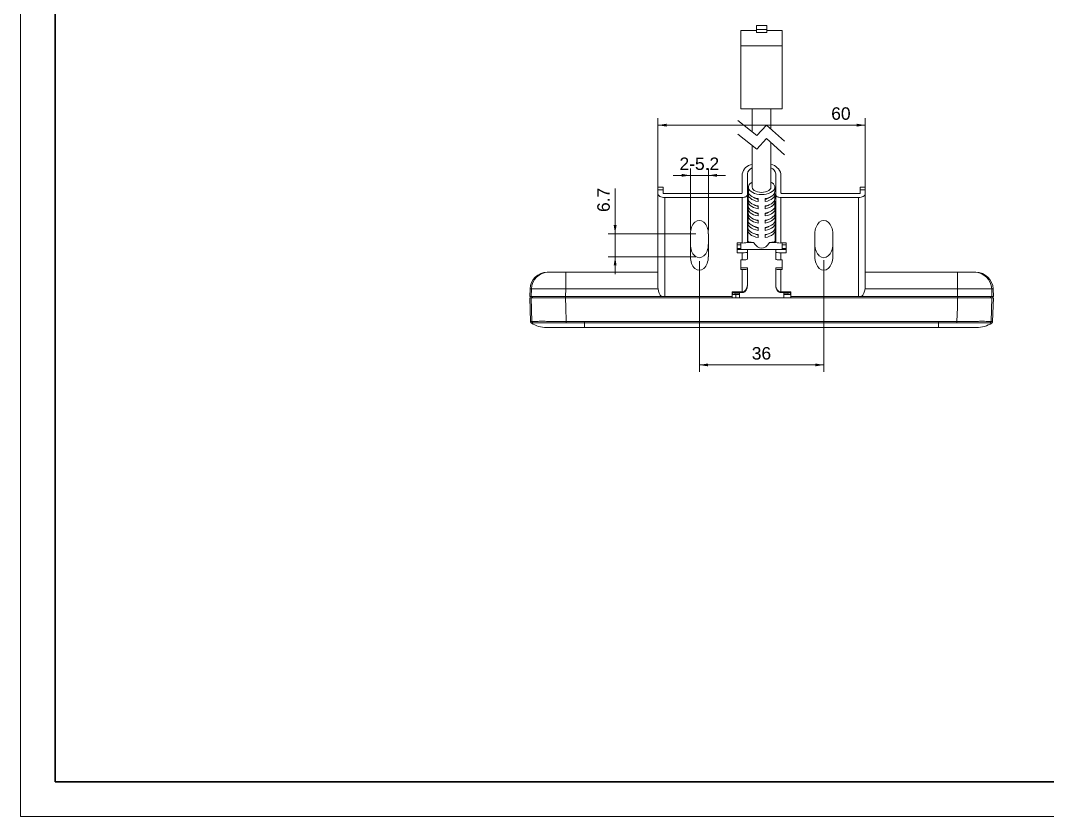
# Model space of a CAD drawing. Header units: millimetres. Extents: x -297 to 297, y -210 to 210.
# Drawn here: x -297 to 0, y -210 to 20.2 of the extents above; entities that cross this region are included whole.
import ezdxf

# ---------------------------------------------------------------- set-up
doc = ezdxf.new("R2010")
doc.units = ezdxf.units.MM
doc.layers.get('0').update_dxf_attribs({"lineweight": 20})
doc.layers.add('粗实线层', color=7, linetype='Continuous', lineweight=35)
doc.layers.add('细实线层', color=7, linetype='Continuous', lineweight=18)
doc.styles.add('标准', font='')
doc.styles.get('标准').set_extended_font_data('arial')
doc.dimstyles.new('标准$0', dxfattribs={"dimscale": 1.5, "dimtxt": 2.4, "dimasz": 2.5, "dimexe": 2, "dimexo": 1, "dimgap": 1.5, "dimtad": 1, "dimdec": 1, "dimdsep": 46, "dimtxsty": '标准', "dimcen": 2.5, "dimdle": 5, "dimclre": 256, "dimclrt": 7, "dimadec": 0, "dimazin": 0, "dimtfac": 0.714286, "dimtdec": 1, "dimtmove": 0, "dimatfit": 3, "dimfxl": 0, "dimtolj": 1, "dimarcsym": 0})

# ---------------------------------------------------------------- blocks, each defined once
blk = doc.blocks.new('*X6')
at = {"linetype": 'Continuous', "lineweight": 20}
for points in [[(-100.68, -79.4), (-98.18, -78.98), (-98.18, -79.81)], [(-64.68, -79.4), (-67.18, -78.98), (-67.18, -79.81)]]:
    blk.add_hatch(color=0, dxfattribs=at).paths.add_polyline_path(points, flags=0)
for p, q in [((-100.68, -49.41), (-100.68, -81.4)), ((-64.68, -49.13), (-64.68, -81.4))]:
    blk.add_line(p, q, dxfattribs=at)
at = {"color": 0, "linetype": 'Continuous', "lineweight": 20}
blk.add_line((-100.68, -79.4), (-64.68, -79.4), dxfattribs=at)
at = {"color": 7, "linetype": 'Continuous', "lineweight": 20, "insert": (-82.72, -76.06), "char_height": 3.6, "width": 10.3061, "attachment_point": 5, "style": '标准'}
blk.add_mtext('36', dxfattribs=at)
blk = doc.blocks.new('*X7')
at = {"linetype": 'Continuous', "lineweight": 20}
for points in [[(-112.64, -10.05), (-110.14, -9.63), (-110.14, -10.47)], [(-52.68, -10.05), (-55.18, -9.63), (-55.18, -10.47)]]:
    blk.add_hatch(color=0, dxfattribs=at).paths.add_polyline_path(points, flags=0)
for p, q in [((-112.64, -29.07), (-112.64, -8.05)), ((-52.68, -28.85), (-52.68, -8.05))]:
    blk.add_line(p, q, dxfattribs=at)
at = {"color": 0, "linetype": 'Continuous', "lineweight": 20}
blk.add_line((-112.64, -10.05), (-52.68, -10.05), dxfattribs=at)
at = {"color": 7, "linetype": 'Continuous', "lineweight": 20, "insert": (-59.74, -6.71), "char_height": 3.6, "width": 10.3226, "attachment_point": 5, "style": '标准'}
blk.add_mtext('60', dxfattribs=at)
blk = doc.blocks.new('*X8')
at = {"linetype": 'Continuous', "lineweight": 20}
for points in [[(-103.28, -24.57), (-105.78, -24.15), (-105.78, -24.98)], [(-98.08, -24.57), (-95.58, -24.15), (-95.58, -24.98)]]:
    blk.add_hatch(color=0, dxfattribs=at).paths.add_polyline_path(points, flags=0)
for p, q in [((-103.28, -40.46), (-103.28, -22.57)), ((-98.08, -40.46), (-98.08, -22.57))]:
    blk.add_line(p, q, dxfattribs=at)
at = {"color": 0, "linetype": 'Continuous', "lineweight": 20}
blk.add_line((-108.28, -24.57), (-93.08, -24.57), dxfattribs=at)
at = {"color": 7, "linetype": 'Continuous', "lineweight": 20, "insert": (-100.68, -21.23), "char_height": 3.6, "width": 22.0939, "attachment_point": 5, "style": '标准'}
blk.add_mtext('2-5.2', dxfattribs=at)
blk = doc.blocks.new('*X9')
at = {"linetype": 'Continuous', "lineweight": 20}
for points in [[(-125.04, -41.46), (-124.62, -38.96), (-125.45, -38.96)], [(-125.04, -48.13), (-124.62, -50.63), (-125.45, -50.63)]]:
    blk.add_hatch(color=0, dxfattribs=at).paths.add_polyline_path(points, flags=0)
at = {"color": 0, "linetype": 'Continuous', "lineweight": 20}
blk.add_line((-125.04, -28.38), (-125.04, -53.13), dxfattribs=at)
at = {"linetype": 'Continuous', "lineweight": 20}
for p, q in [((-101.68, -41.46), (-127.04, -41.46)), ((-101.68, -48.13), (-127.04, -48.13))]:
    blk.add_line(p, q, dxfattribs=at)
at = {"color": 7, "linetype": 'Continuous', "lineweight": 20, "insert": (-128.37, -31.67), "char_height": 3.6, "width": 13.1433, "attachment_point": 5, "rotation": 90, "style": '标准'}
blk.add_mtext('6.7', dxfattribs=at)
blk = doc.blocks.new('$CAXA_FRAME_13B17AC1$')
at = {"layer": '粗实线层'}
for p, q in [((-287, 200), (-287, -200)), ((-287, -200), (287, -200))]:
    blk.add_line(p, q, dxfattribs=at)
at = {"layer": '细实线层'}
for p, q in [((-297, 210), (-297, -210)), ((-297, -210), (297, -210))]:
    blk.add_line(p, q, dxfattribs=at)

msp = doc.modelspace()

# ---------------------------------------------------------------- linework, layer by layer
at = {"color": 7, "linetype": 'Continuous', "lineweight": 20}
for p, q in [((-84.18, 17.63), (-84.18, 18.75)), ((-81.18, 18.75), (-84.18, 18.75)), ((-81.18, 17.63), (-81.18, 18.75)), ((-88.68, 17.36), (-88.68, 12.88)), ((-84.18, 17.36), (-88.68, 17.36)), ((-81.18, 17.63), (-84.18, 17.63)), ((-84.18, 16.8), (-84.18, 17.63)), ((-81.18, 16.8), (-84.18, 16.8)), ((-81.18, 16.8), (-81.18, 17.63)), ((-76.68, 17.36), (-81.18, 17.36)), ((-76.68, 12.88), (-76.68, 17.36)), ((-88.68, 12.88), (-76.68, 12.88)), ((-88.68, 12.88), (-88.68, -5.35)), ((-76.68, 12.88), (-76.68, -5.35)), ((-88.68, -5.35), (-76.68, -5.35)), ((-85.38, -5.35), (-85.38, -12.02)), ((-79.98, -11.16), (-79.98, -5.35)), ((-89.52, -8.69), (-84.09, -13.06)), ((-84.09, -13.06), (-81.27, -10.01)), ((-81.27, -10.01), (-76.04, -14.68)), ((-89.52, -12.63), (-84.09, -17)), ((-84.09, -17), (-81.27, -13.95)), ((-81.27, -13.95), (-76.04, -18.62)), ((-85.38, -15.96), (-85.38, -27.99)), ((-79.98, -27.99), (-79.98, -15.1)), ((-88.28, -24.15), (-88.28, -29.57)), ((-86.78, -30.13), (-86.78, -24.15)), ((-78.58, -24.15), (-78.58, -30.13)), ((-77.08, -29.57), (-77.08, -24.15)), ((-111.18, -28.02), (-112.68, -28.02)), ((-112.68, -28.71), (-112.68, -28.02)), ((-112.68, -28.71), (-112.68, -29.85)), ((-111.18, -28.71), (-112.68, -28.71)), ((-111.18, -28.02), (-111.18, -28.71)), ((-111.18, -28.71), (-111.18, -29.85)), ((-86.49, -27.98), (-86.5, -29.22)), ((-78.86, -29.22), (-78.87, -27.98)), ((-52.68, -28.02), (-54.18, -28.02)), ((-54.18, -28.71), (-54.18, -28.02)), ((-54.18, -28.71), (-54.18, -29.85)), ((-52.68, -28.71), (-54.18, -28.71)), ((-52.68, -28.02), (-52.68, -28.71)), ((-52.68, -29.85), (-52.68, -28.71)), ((-112.68, -56.67), (-112.68, -29.85)), ((-88.78, -29.85), (-111.18, -29.85)), ((-110.68, -30.97), (-88.28, -30.97)), ((-110.68, -30.97), (-110.68, -59.59)), ((-88.28, -44.13), (-88.28, -30.97)), ((-86.78, -30.13), (-86.78, -43.96)), ((-86.53, -32.12), (-86.55, -33.36)), ((-86.51, -30.05), (-86.52, -31.29)), ((-83.68, -32.13), (-83.68, -31.29)), ((-81.68, -31.29), (-81.68, -32.13)), ((-78.84, -31.29), (-78.85, -30.05)), ((-78.82, -33.36), (-78.83, -32.12)), ((-78.58, -43.96), (-78.58, -30.13)), ((-77.08, -30.97), (-54.68, -30.97)), ((-77.08, -30.97), (-77.08, -44.13)), ((-54.18, -29.85), (-76.58, -29.85)), ((-54.68, -59.59), (-54.68, -30.97)), ((-52.68, -29.85), (-52.68, -56.67)), ((-86.55, -34.19), (-86.57, -35.44)), ((-83.68, -34.21), (-83.68, -33.38)), ((-83.68, -36.3), (-83.68, -35.47)), ((-81.68, -33.38), (-81.68, -34.21)), ((-81.68, -35.47), (-81.68, -36.3)), ((-78.79, -35.44), (-78.81, -34.19)), ((-86.6, -38.34), (-86.61, -39.58)), ((-86.58, -36.27), (-86.59, -37.51)), ((-83.68, -38.38), (-83.68, -37.55)), ((-81.68, -37.55), (-81.68, -38.38)), ((-78.77, -37.51), (-78.79, -36.27)), ((-78.75, -39.58), (-78.76, -38.34)), ((-103.28, -41.46), (-103.28, -48.13)), ((-98.08, -48.13), (-98.08, -41.46)), ((-86.62, -40.41), (-86.65, -43.63)), ((-83.68, -40.47), (-83.68, -39.64)), ((-81.68, -39.64), (-81.68, -40.47)), ((-78.71, -43.63), (-78.74, -40.41)), ((-67.28, -41.46), (-67.28, -48.13)), ((-62.08, -48.13), (-62.08, -41.46)), ((-89.78, -44.13), (-88.28, -44.13)), ((-89.78, -44.13), (-89.78, -46.95)), ((-88.68, -44.13), (-88.68, -45.99)), ((-86.85, -44.01), (-84.98, -44.01)), ((-86.64, -42.76), (-86.78, -42.76)), ((-83.68, -42.55), (-83.68, -41.72)), ((-81.68, -41.72), (-81.68, -42.55)), ((-80.38, -44.01), (-78.51, -44.01)), ((-78.58, -42.76), (-78.72, -42.76)), ((-77.08, -44.13), (-75.58, -44.13)), ((-76.68, -44.13), (-76.68, -45.99)), ((-75.58, -46.95), (-75.58, -44.13)), ((-88.68, -44.67), (-89.78, -44.67)), ((-88.68, -44.7), (-89.78, -44.7)), ((-88.68, -45.76), (-89.78, -45.76)), ((-89.78, -46.03), (-87.09, -46.03)), ((-89.78, -46.95), (-88.28, -46.95)), ((-89.01, -45.99), (-89.01, -46.03)), ((-89.01, -45.99), (-76.35, -45.99)), ((-88.28, -49.02), (-88.28, -46.95)), ((-86.78, -46.08), (-86.78, -46.77)), ((-86.78, -46.77), (-86.78, -48.84)), ((-78.58, -46.77), (-78.58, -46.08)), ((-78.58, -48.84), (-78.58, -46.77)), ((-78.27, -46.03), (-75.58, -46.03)), ((-77.08, -46.95), (-77.08, -49.02)), ((-77.08, -46.95), (-75.58, -46.95)), ((-75.58, -44.67), (-76.68, -44.67)), ((-75.58, -44.7), (-76.68, -44.7)), ((-75.58, -45.76), (-76.68, -45.76)), ((-76.35, -45.99), (-76.35, -46.03)), ((-88.28, -49.02), (-88.68, -49.02)), ((-88.68, -51.83), (-88.68, -49.02)), ((-76.68, -49.02), (-77.08, -49.02)), ((-76.68, -49.02), (-76.68, -51.83)), ((-144.65, -52.59), (-144.29, -52.59)), ((-139.33, -57.41), (-139.33, -52.59)), ((-139.33, -52.59), (-112.68, -52.59)), ((-87.28, -51.27), (-88.68, -51.27)), ((-88.28, -51.83), (-88.68, -51.83)), ((-88.28, -58.27), (-88.28, -51.83)), ((-86.78, -51.66), (-86.78, -51.32)), ((-86.78, -51.66), (-86.78, -56.25)), ((-78.58, -51.32), (-78.58, -51.66)), ((-78.58, -56.25), (-78.58, -51.66)), ((-78.08, -51.27), (-76.68, -51.27)), ((-77.08, -51.83), (-77.08, -58.27)), ((-76.68, -51.83), (-77.08, -51.83)), ((-52.68, -52.59), (-26.03, -52.59)), ((-26.03, -57.41), (-26.03, -52.59)), ((-21.08, -52.59), (-20.71, -52.59)), ((-149.65, -57.41), (-149.73, -59.59)), ((-149.24, -57.41), (-149.65, -57.41)), ((-149.31, -59.59), (-149.24, -57.41)), ((-139.33, -57.41), (-139.4, -59.59)), ((-112.62, -57.41), (-139.33, -57.41)), ((-91.17, -58.27), (-88.28, -58.27)), ((-91.17, -59.59), (-91.17, -58.27)), ((-91.17, -58.49), (-88.28, -58.49)), ((-90.99, -58.79), (-91.17, -58.79)), ((-91.17, -58.99), (-90.08, -58.99)), ((-90.99, -58.49), (-90.99, -58.99)), ((-90.37, -58.49), (-90.37, -58.99)), ((-89.07, -58.79), (-90.37, -58.79)), ((-90.08, -58.99), (-89.08, -58.99)), ((-90.08, -59.99), (-90.08, -58.99)), ((-89.07, -58.49), (-89.08, -59.99)), ((-88.28, -58.27), (-88.28, -58.49)), ((-77.08, -58.27), (-74.2, -58.27)), ((-77.08, -58.27), (-77.08, -58.49)), ((-77.08, -58.49), (-74.19, -58.49)), ((-76.29, -58.49), (-76.28, -59.99)), ((-74.99, -58.79), (-76.29, -58.79)), ((-76.29, -58.99), (-74.19, -58.99)), ((-74.99, -58.49), (-74.99, -58.99)), ((-74.37, -58.49), (-74.37, -58.99)), ((-74.19, -58.79), (-74.37, -58.79)), ((-74.2, -58.27), (-74.19, -59.59)), ((-26.03, -57.41), (-52.74, -57.41)), ((-25.97, -59.59), (-26.03, -57.41)), ((-16.12, -57.41), (-16.05, -59.59)), ((-15.71, -57.41), (-16.12, -57.41)), ((-15.64, -59.59), (-15.71, -57.41)), ((-149.31, -59.59), (-149.73, -59.59)), ((-149.72, -59.99), (-149.48, -66.88)), ((-149.72, -59.99), (-149.3, -59.99)), ((-149.34, -59.59), (-149.34, -59.99)), ((-149.1, -66.8), (-149.3, -59.99)), ((-148.92, -59.59), (-148.92, -59.99)), ((-139.41, -59.59), (-139.41, -59.99)), ((-139.39, -59.99), (-139.41, -59.99)), ((-111.62, -59.59), (-139.4, -59.59)), ((-139.39, -59.99), (-89.08, -59.99)), ((-111.62, -59.59), (-110.68, -59.59)), ((-91.17, -59.59), (-110.68, -59.59)), ((-91.18, -59.99), (-91.17, -59.59)), ((-89.08, -59.99), (-76.28, -59.99)), ((-76.28, -59.99), (-25.97, -59.99)), ((-54.68, -59.59), (-74.19, -59.59)), ((-74.19, -59.59), (-74.19, -59.99)), ((-54.68, -59.59), (-53.74, -59.59)), ((-25.97, -59.59), (-53.74, -59.59)), ((-25.95, -59.99), (-25.97, -59.99)), ((-25.95, -59.59), (-25.95, -59.99)), ((-16.44, -59.59), (-16.44, -59.99)), ((-16.06, -59.99), (-16.26, -66.8)), ((-16.06, -59.99), (-15.64, -59.99)), ((-15.64, -59.59), (-16.05, -59.59)), ((-16.02, -59.99), (-16.02, -59.59)), ((-15.88, -66.88), (-15.64, -59.99)), ((-139.18, -66.81), (-133.87, -66.87)), ((-31.48, -67.24), (-133.88, -67.24)), ((-133.88, -67.24), (-133.88, -68.59)), ((-133.87, -66.87), (-31.49, -66.87)), ((-31.49, -66.87), (-26.18, -66.81)), ((-31.48, -67.24), (-31.48, -68.59)), ((-133.88, -68.59), (-144.88, -68.59)), ((-133.88, -68.59), (-31.48, -68.59)), ((-31.48, -68.59), (-20.48, -68.59))]:
    msp.add_line(p, q, dxfattribs=at)
for points in [[(-79.98, -26.49), (-79.64, -26.71), (-79.27, -27.04), (-79.02, -27.41), (-78.89, -27.79), (-78.89, -28.19), (-79.02, -28.57), (-79.27, -28.94), (-79.64, -29.27), (-80.12, -29.56), (-80.68, -29.8), (-81.31, -29.97), (-81.98, -30.08), (-82.68, -30.12), (-83.38, -30.08), (-84.06, -29.97), (-84.69, -29.8), (-85.25, -29.56), (-85.72, -29.27), (-86.09, -28.94), (-86.34, -28.57), (-86.47, -28.19), (-86.47, -27.79), (-86.34, -27.41), (-86.09, -27.04), (-85.72, -26.71), (-85.38, -26.49)], [(-88.28, -29.57), (-88.29, -29.63), (-88.32, -29.68), (-88.37, -29.73), (-88.43, -29.77), (-88.5, -29.81), (-88.59, -29.83), (-88.68, -29.85), (-88.78, -29.85)], [(-83.68, -32.13), (-84.35, -31.99), (-84.96, -31.78), (-85.49, -31.52), (-85.93, -31.2), (-86.25, -30.84), (-86.44, -30.46), (-86.51, -30.06), (-86.44, -29.66), (-86.43, -29.63)], [(-83.68, -31.29), (-84.35, -31.16), (-84.96, -30.95), (-85.49, -30.68), (-85.92, -30.37), (-86.24, -30.01), (-86.44, -29.63), (-86.5, -29.23), (-86.5, -29.22)], [(-85.38, -27.99), (-85.31, -28.32), (-85.11, -28.64), (-84.79, -28.93), (-84.36, -29.17), (-83.85, -29.35), (-83.28, -29.46), (-82.68, -29.5), (-82.08, -29.46), (-81.51, -29.35), (-81, -29.17), (-80.57, -28.93), (-80.25, -28.64), (-80.05, -28.32), (-79.98, -27.99)], [(-81.68, -31.29), (-81.01, -31.16), (-80.41, -30.95), (-79.88, -30.68), (-79.44, -30.37), (-79.12, -30.01), (-78.93, -29.63), (-78.86, -29.23), (-78.86, -29.22)], [(-81.68, -32.13), (-81.01, -31.99), (-80.4, -31.78), (-79.87, -31.52), (-79.44, -31.2), (-79.12, -30.84), (-78.92, -30.46), (-78.85, -30.06), (-78.92, -29.66), (-78.93, -29.63)], [(-76.58, -29.85), (-76.68, -29.85), (-76.77, -29.83), (-76.86, -29.81), (-76.93, -29.77), (-77, -29.73), (-77.04, -29.68), (-77.07, -29.63), (-77.08, -29.57)], [(-112.68, -29.85), (-112.64, -30.07), (-112.53, -30.28), (-112.34, -30.48), (-112.1, -30.64), (-111.79, -30.78), (-111.45, -30.89), (-111.07, -30.95), (-110.68, -30.97)], [(-88.28, -30.97), (-87.99, -30.96), (-87.71, -30.91), (-87.45, -30.83), (-87.22, -30.73), (-87.03, -30.6), (-86.9, -30.45), (-86.81, -30.3), (-86.78, -30.13)], [(-83.68, -34.21), (-84.35, -34.07), (-84.97, -33.87), (-85.51, -33.6), (-85.94, -33.28), (-86.27, -32.92), (-86.47, -32.53), (-86.53, -32.13), (-86.47, -31.73), (-86.46, -31.71)], [(-83.68, -33.38), (-84.35, -33.24), (-84.97, -33.03), (-85.5, -32.77), (-85.94, -32.45), (-86.26, -32.09), (-86.46, -31.7), (-86.52, -31.31), (-86.52, -31.29)], [(-81.68, -33.38), (-81.01, -33.24), (-80.4, -33.03), (-79.86, -32.77), (-79.43, -32.45), (-79.1, -32.09), (-78.9, -31.7), (-78.84, -31.31), (-78.84, -31.29)], [(-81.68, -34.21), (-81.01, -34.07), (-80.39, -33.87), (-79.86, -33.6), (-79.42, -33.28), (-79.1, -32.92), (-78.9, -32.53), (-78.83, -32.13), (-78.9, -31.73), (-78.91, -31.71)], [(-78.58, -30.13), (-78.55, -30.3), (-78.47, -30.45), (-78.33, -30.6), (-78.14, -30.73), (-77.91, -30.83), (-77.66, -30.91), (-77.37, -30.96), (-77.08, -30.97)], [(-54.68, -30.97), (-54.29, -30.95), (-53.92, -30.89), (-53.57, -30.78), (-53.27, -30.64), (-53.02, -30.48), (-52.83, -30.28), (-52.72, -30.07), (-52.68, -29.85)], [(-83.68, -37.55), (-84.36, -37.41), (-84.99, -37.2), (-85.53, -36.93), (-85.97, -36.61), (-86.3, -36.25), (-86.5, -35.85), (-86.57, -35.45), (-86.57, -35.44)], [(-83.68, -35.47), (-84.36, -35.32), (-84.98, -35.12), (-85.51, -34.85), (-85.95, -34.53), (-86.28, -34.17), (-86.48, -33.78), (-86.55, -33.38), (-86.55, -33.36)], [(-83.68, -36.3), (-84.36, -36.16), (-84.98, -35.95), (-85.52, -35.68), (-85.96, -35.36), (-86.29, -35), (-86.49, -34.61), (-86.55, -34.21), (-86.49, -33.8), (-86.48, -33.78)], [(-81.68, -35.47), (-81, -35.32), (-80.39, -35.12), (-79.85, -34.85), (-79.41, -34.53), (-79.08, -34.17), (-78.88, -33.78), (-78.82, -33.38), (-78.82, -33.36)], [(-81.68, -36.3), (-81, -36.16), (-80.38, -35.95), (-79.84, -35.68), (-79.4, -35.36), (-79.08, -35), (-78.88, -34.61), (-78.81, -34.21), (-78.88, -33.8), (-78.88, -33.78)], [(-81.68, -37.55), (-81, -37.41), (-80.38, -37.2), (-79.83, -36.93), (-79.39, -36.61), (-79.06, -36.25), (-78.86, -35.85), (-78.79, -35.45), (-78.79, -35.44)], [(-83.68, -40.47), (-84.37, -40.33), (-85, -40.12), (-85.55, -39.85), (-85.99, -39.52), (-86.33, -39.15), (-86.53, -38.76), (-86.6, -38.35), (-86.53, -37.94), (-86.52, -37.92)], [(-83.68, -39.64), (-84.37, -39.49), (-85, -39.28), (-85.54, -39.01), (-85.99, -38.69), (-86.32, -38.32), (-86.52, -37.93), (-86.59, -37.52), (-86.59, -37.51)], [(-83.68, -38.38), (-84.36, -38.24), (-84.99, -38.03), (-85.53, -37.76), (-85.98, -37.44), (-86.31, -37.08), (-86.51, -36.68), (-86.58, -36.28), (-86.51, -35.87), (-86.5, -35.85)], [(-81.68, -38.38), (-81, -38.24), (-80.37, -38.03), (-79.83, -37.76), (-79.38, -37.44), (-79.06, -37.08), (-78.85, -36.68), (-78.79, -36.28), (-78.85, -35.87), (-78.86, -35.85)], [(-81.68, -39.64), (-80.99, -39.49), (-80.37, -39.28), (-79.82, -39.01), (-79.37, -38.69), (-79.04, -38.32), (-78.84, -37.93), (-78.77, -37.52), (-78.77, -37.51)], [(-81.68, -40.47), (-80.99, -40.33), (-80.36, -40.12), (-79.82, -39.85), (-79.37, -39.52), (-79.04, -39.15), (-78.83, -38.76), (-78.76, -38.35), (-78.83, -37.94), (-78.84, -37.92)], [(-83.68, -42.55), (-84.37, -42.41), (-85.01, -42.2), (-85.56, -41.93), (-86.01, -41.6), (-86.35, -41.23), (-86.55, -40.84), (-86.62, -40.42), (-86.55, -40.01), (-86.55, -40)], [(-83.68, -41.72), (-84.37, -41.58), (-85, -41.37), (-85.56, -41.09), (-86, -40.77), (-86.34, -40.4), (-86.54, -40.01), (-86.61, -39.6), (-86.61, -39.58)], [(-83.68, -41.86), (-84.21, -41.7), (-84.65, -41.5)], [(-81.68, -41.72), (-80.99, -41.58), (-80.36, -41.37), (-79.81, -41.09), (-79.36, -40.77), (-79.02, -40.4), (-78.82, -40.01), (-78.75, -39.6), (-78.75, -39.58)], [(-81.68, -42.55), (-80.99, -42.41), (-80.35, -42.2), (-79.8, -41.93), (-79.35, -41.6), (-79.02, -41.23), (-78.81, -40.84), (-78.74, -40.42), (-78.81, -40.01), (-78.82, -40)], [(-80.71, -41.5), (-81.15, -41.7), (-81.68, -41.86)], [(-139.39, -59.99), (-139.3, -62.82), (-139.18, -66.81)], [(-26.18, -66.81), (-26.06, -62.82), (-25.97, -59.99)], [(-139.18, -67.23), (-139.18, -67.2), (-139.18, -67.16), (-139.18, -67.11), (-139.18, -67.06), (-139.18, -67), (-139.18, -66.94), (-139.18, -66.88), (-139.18, -66.81)], [(-26.18, -66.81), (-26.18, -66.88), (-26.18, -66.94), (-26.18, -67), (-26.18, -67.06), (-26.18, -67.11), (-26.18, -67.16), (-26.18, -67.2), (-26.18, -67.23)]]:
    msp.add_lwpolyline(points, dxfattribs=at)
for centre, radius, start, end in [((-84.97, -24.75), 3.37, 97.0735, 169.7489), ((-84.61, -24.48), 2.2, 110.6102, 171.2764), ((-80.62, -24.98), 3.63, 13.2734, 79.9041), ((-80.69, -24.43), 2.13, 7.6535, 70.4599), ((-83.11, -28.48), 3.06, 234.3718, 259.2488), ((-82.25, -28.48), 3.06, 280.7512, 305.6282), ((-83.1, -30.52), 3.1, 235.5661, 259.1532), ((-83.08, -32.55), 3.14, 236.777, 259.0576), ((-82.26, -30.52), 3.1, 280.8468, 304.4339), ((-82.28, -32.55), 3.14, 280.9424, 303.223), ((-83.07, -34.59), 3.18, 238.0055, 258.9624), ((-82.29, -34.59), 3.18, 281.0376, 301.9945), ((-83.06, -36.62), 3.22, 239.2547, 258.8672), ((-82.3, -36.62), 3.22, 281.1328, 300.7453), ((-144.65, -57.59), 5, 90, 178), ((-144.27, -57.57), 4.98, 90.2095, 178.2464), ((-21.1, -57.57), 4.98, 1.7716, 89.7726), ((-20.71, -57.59), 5, 2, 90), ((-144.88, -60.62), 7.96, 236.6857, 270.0002), ((-148.6, -66.79), 0.501, 181.9577, 241.8467), ((-20.48, -60.62), 7.96, 269.9998, 303.3143), ((-16.76, -66.79), 0.501, 298.1533, 358.0423)]:
    msp.add_arc(centre, radius, start, end, dxfattribs=at)
for centre, major_axis, ratio, start_param, end_param in [((-100.68, -41.46), (0, 3.85), 0.674509, 4.712389, 7.853982), ((-64.68, -41.46), (0, 3.85), 0.674509, 4.712389, 7.853982), ((-88.28, -43.96), (1.5, 0), 0.118386, 4.712389, 6.283185), ((-82.68, -42.69), (4.1, 0), 0.118386, 2.880938, 3.141593), ((-82.68, -43.63), (3.97, 0), 0.118387, 3.140346, 4.095898), ((-82.68, -37.32), (0, 8.27), 0.471994, 2.512824, 3.770361), ((-82.68, -43.63), (3.97, 0), 0.118387, 5.32888, 6.284432), ((-82.68, -42.69), (4.1, 0), 0.118386, 0, 0.260655), ((-77.08, -43.96), (1.5, 0), 0.118386, 3.141593, 4.712389), ((-100.68, -44.55), (0, 3.85), 0.674509, 1.570796, 4.712389), ((-88.28, -46.77), (1.5, 0), 0.118386, 4.712389, 6.283185), ((-87.28, -46.08), (0.5, 0), 0.105313, 0, 1.175251), ((-78.08, -46.08), (0.5, 0), 0.105313, 1.966342, 3.141593), ((-77.08, -46.77), (1.5, 0), 0.118386, 3.141593, 4.712389), ((-64.68, -44.55), (0, 3.85), 0.674509, 1.570796, 4.712389), ((-100.68, -48.13), (0, 3.85), 0.674509, 1.570796, 4.712389), ((-88.28, -48.84), (1.5, 0), 0.118386, 4.712389, 6.283185), ((-77.08, -48.84), (1.5, 0), 0.118386, 3.141593, 4.712389), ((-64.68, -48.13), (0, 3.85), 0.674509, 1.570796, 4.712389), ((-88.28, -51.66), (1.5, 0), 0.118386, 4.712389, 6.283185), ((-87.28, -51.32), (0.5, 0), 0.105313, 0, 1.570796), ((-78.08, -51.32), (0.5, 0), 0.105313, 1.570796, 3.141593), ((-77.08, -51.66), (1.5, 0), 0.118386, 3.141593, 4.712389), ((-88.28, -56.25), (0, 2.02), 0.741555, 3.141593, 4.712389), ((-77.08, -56.25), (0, 2.02), 0.741555, 1.570796, 3.141593), ((-110.68, -56.59), (0, 3.4), 0.588144, 1.816164, 2.651674), ((-54.68, -56.59), (0, 3.4), 0.588144, 3.631511, 4.467021)]:
    msp.add_ellipse(centre, major_axis=major_axis, ratio=ratio, start_param=start_param, end_param=end_param, dxfattribs=at)
for points, knots in [([(-144.29, -52.59), (-144.25, -52.59), (-144.18, -52.59), (-144, -52.59), (-143.88, -52.59), (-143.6, -52.59), (-143.44, -52.59), (-143.06, -52.59), (-142.86, -52.59), (-142.41, -52.59), (-142.16, -52.59), (-141.65, -52.59), (-141.38, -52.59), (-140.81, -52.59), (-140.52, -52.59), (-139.93, -52.59), (-139.63, -52.59), (-139.33, -52.59)], [0, 0, 0, 0, 325.346591, 325.346591, 650.693182, 650.693182, 976.039773, 976.039773, 1301.386364, 1301.386364, 1626.732956, 1626.732956, 1952.079547, 1952.079547, 2277.426138, 2277.426138, 2602.772729, 2602.772729, 2602.772729, 2602.772729]), ([(-26.03, -52.59), (-25.73, -52.59), (-25.43, -52.59), (-24.83, -52.59), (-24.55, -52.59), (-23.98, -52.59), (-23.71, -52.59), (-23.2, -52.59), (-22.95, -52.59), (-22.5, -52.59), (-22.29, -52.59), (-21.92, -52.59), (-21.76, -52.59), (-21.48, -52.59), (-21.36, -52.59), (-21.18, -52.59), (-21.11, -52.59), (-21.08, -52.59)], [0, 0, 0, 0, 120.166544, 120.166544, 240.333088, 240.333088, 360.499632, 360.499632, 480.666176, 480.666176, 600.83272, 600.83272, 720.999264, 720.999264, 841.165808, 841.165808, 961.332352, 961.332352, 961.332352, 961.332352]), ([(-88.28, -58.49), (-88.2, -58.49), (-88, -58.48), (-87.7, -58.35), (-87.41, -58.12), (-87.16, -57.8), (-86.96, -57.38), (-86.81, -56.85), (-86.79, -56.46), (-86.78, -56.25)], [0, 0, 0, 0, 118.246561, 285.705047, 458.191088, 649.203125, 869.667021, 1124.847034, 1430.17006, 1430.17006, 1430.17006, 1430.17006]), ([(-78.58, -56.25), (-78.58, -56.37), (-78.57, -56.7), (-78.47, -57.19), (-78.27, -57.67), (-78.03, -58.04), (-77.74, -58.3), (-77.42, -58.46), (-77.19, -58.48), (-77.08, -58.49)], [0, 0, 0, 0, 158.73251, 432.591131, 651.678464, 841.163532, 1007.660951, 1160.495836, 1306.502847, 1306.502847, 1306.502847, 1306.502847]), ([(-139.33, -57.41), (-139.94, -57.4), (-140.53, -57.4), (-141.42, -57.39), (-141.71, -57.38), (-142.29, -57.38), (-142.58, -57.37), (-143.43, -57.37), (-143.96, -57.36), (-144.73, -57.36), (-144.98, -57.36), (-145.47, -57.36), (-145.71, -57.36), (-146.39, -57.36), (-146.8, -57.36), (-147.36, -57.36), (-147.53, -57.36), (-147.86, -57.37), (-148.02, -57.37), (-148.44, -57.38), (-148.67, -57.38), (-149.04, -57.4), (-149.17, -57.4), (-149.24, -57.41)], [0, 0, 0, 0, 451.43004, 451.43004, 677.145059, 677.145059, 902.860079, 902.860079, 1354.290119, 1354.290119, 1580.005138, 1580.005138, 1805.720158, 1805.720158, 2257.150198, 2257.150198, 2482.865218, 2482.865218, 2708.580237, 2708.580237, 3160.010277, 3160.010277, 3611.440316, 3611.440316, 3611.440316, 3611.440316]), ([(-16.12, -57.41), (-16.19, -57.4), (-16.32, -57.4), (-16.6, -57.39), (-16.7, -57.38), (-16.93, -57.38), (-17.06, -57.37), (-17.49, -57.37), (-17.81, -57.36), (-18.37, -57.36), (-18.57, -57.36), (-18.98, -57.36), (-19.2, -57.36), (-19.88, -57.36), (-20.36, -57.36), (-21.13, -57.36), (-21.39, -57.36), (-21.94, -57.37), (-22.22, -57.37), (-23.06, -57.38), (-23.64, -57.38), (-24.82, -57.4), (-25.43, -57.4), (-26.03, -57.41)], [0, 0, 0, 0, 176.742582, 176.742582, 265.113873, 265.113873, 353.485164, 353.485164, 530.227745, 530.227745, 618.599036, 618.599036, 706.970327, 706.970327, 883.712909, 883.712909, 972.0842, 972.0842, 1060.455491, 1060.455491, 1237.198072, 1237.198072, 1413.940654, 1413.940654, 1413.940654, 1413.940654]), ([(-149.31, -59.59), (-149.23, -59.59), (-149.1, -59.59), (-148.83, -59.59), (-148.73, -59.59), (-148.49, -59.59), (-148.36, -59.59), (-147.94, -59.59), (-147.61, -59.59), (-147.05, -59.59), (-146.86, -59.59), (-146.44, -59.59), (-146.23, -59.59), (-145.55, -59.59), (-145.06, -59.59), (-144.29, -59.59), (-144.03, -59.59), (-143.49, -59.59), (-143.21, -59.59), (-142.37, -59.59), (-141.79, -59.59), (-140.61, -59.59), (-140, -59.59), (-139.4, -59.59)], [0, 0, 0, 0, 453.427528, 453.427528, 680.141292, 680.141292, 906.855056, 906.855056, 1360.282584, 1360.282584, 1586.996348, 1586.996348, 1813.710112, 1813.710112, 2267.13764, 2267.13764, 2493.851404, 2493.851404, 2720.565168, 2720.565168, 3173.992696, 3173.992696, 3627.420224, 3627.420224, 3627.420224, 3627.420224]), ([(-139.39, -59.99), (-139.95, -59.99), (-141.08, -59.99), (-142.72, -59.99), (-144.26, -59.99), (-145.67, -59.99), (-146.89, -59.99), (-147.91, -59.99), (-148.67, -59.99), (-149.12, -59.99), (-149.26, -59.99), (-149.3, -59.99)], [0, 0, 0, 0, 350.54864, 701.095427, 1051.653266, 1402.211609, 1752.582612, 2102.954946, 2453.282242, 2803.61179, 2998.391308, 2998.391308, 2998.391308, 2998.391308]), ([(-139.41, -59.99), (-139.5, -59.99), (-139.7, -59.99), (-139.98, -59.99), (-140.27, -59.99), (-140.56, -59.99), (-140.84, -59.99), (-141.32, -59.99), (-141.98, -59.99), (-142.8, -59.99), (-143.59, -59.99), (-144.61, -59.99), (-145.78, -59.99), (-146.77, -59.99), (-147.45, -59.99), (-147.89, -59.99), (-148.26, -59.99), (-148.53, -59.99), (-148.71, -59.99), (-148.84, -59.99), (-148.9, -59.99), (-148.92, -59.99)], [0, 0, 0, 0, 124.827084, 249.412419, 373.868064, 498.306431, 622.839974, 747.580894, 1121.742657, 1496.109895, 1869.082587, 2242.271343, 2990.844095, 3735.491868, 4110.284131, 4485.330959, 4857.734772, 5230.403183, 5481.167025, 5731.646426, 5982.759361, 5982.759361, 5982.759361, 5982.759361]), ([(-25.97, -59.59), (-25.36, -59.59), (-24.76, -59.59), (-23.88, -59.59), (-23.59, -59.59), (-23.01, -59.59), (-22.72, -59.59), (-21.87, -59.59), (-21.33, -59.59), (-20.56, -59.59), (-20.31, -59.59), (-19.83, -59.59), (-19.59, -59.59), (-18.91, -59.59), (-18.5, -59.59), (-17.94, -59.59), (-17.77, -59.59), (-17.44, -59.59), (-17.28, -59.59), (-16.86, -59.59), (-16.63, -59.59), (-16.26, -59.59), (-16.13, -59.59), (-16.05, -59.59)], [0, 0, 0, 0, 185.609774, 185.609774, 278.414661, 278.414661, 371.219548, 371.219548, 556.829323, 556.829323, 649.63421, 649.63421, 742.439097, 742.439097, 928.048871, 928.048871, 1020.853758, 1020.853758, 1113.658645, 1113.658645, 1299.26842, 1299.26842, 1484.878194, 1484.878194, 1484.878194, 1484.878194]), ([(-16.06, -59.99), (-16.16, -59.99), (-16.36, -59.99), (-17, -59.99), (-17.88, -59.99), (-18.99, -59.99), (-20.31, -59.99), (-21.78, -59.99), (-23.37, -59.99), (-24.79, -59.99), (-25.66, -59.99), (-25.97, -59.99)], [0, 0, 0, 0, 143.114969, 286.229515, 429.348493, 572.467253, 715.510328, 858.553167, 1001.578214, 1144.603744, 1224.124795, 1224.124795, 1224.124795, 1224.124795]), ([(-16.44, -59.99), (-16.45, -59.99), (-16.48, -59.99), (-16.53, -59.99), (-16.59, -59.99), (-16.65, -59.99), (-16.73, -59.99), (-16.87, -59.99), (-17.1, -59.99), (-17.47, -59.99), (-17.91, -59.99), (-18.58, -59.99), (-19.58, -59.99), (-20.75, -59.99), (-21.76, -59.99), (-22.56, -59.99), (-23.38, -59.99), (-24.13, -59.99), (-24.8, -59.99), (-25.37, -59.99), (-25.76, -59.99), (-25.95, -59.99)], [0, 0, 0, 0, 52.506762, 104.911836, 157.26236, 209.605615, 261.988906, 314.459428, 471.84533, 629.317666, 786.203404, 943.180027, 1258.056668, 1571.282319, 1728.933433, 1886.691626, 2043.338071, 2200.095818, 2305.576112, 2410.936763, 2516.563904, 2516.563904, 2516.563904, 2516.563904]), ([(-149.48, -66.88), (-149.47, -66.86), (-149.43, -66.82), (-149.21, -66.81), (-149.1, -66.8)], [0, 0, 0, 0, 402.838031, 807.27979, 807.27979, 807.27979, 807.27979]), ([(-149.26, -67.28), (-149.29, -67.26), (-149.35, -67.21), (-149.42, -67.11), (-149.47, -67), (-149.48, -66.92), (-149.48, -66.88)], [0, 0, 0, 0, 357.922282, 715.849573, 1073.776582, 1431.705168, 1431.705168, 1431.705168, 1431.705168]), ([(-148.84, -67.23), (-148.95, -67.23), (-149.18, -67.23), (-149.26, -67.26), (-149.26, -67.28), (-149.26, -67.28)], [0, 0, 0, 0, 402.283312, 806.149748, 806.157511, 806.157511, 806.157511, 806.157511]), ([(-149.1, -66.8), (-149, -66.8), (-148.81, -66.8), (-148.18, -66.79), (-147.3, -66.79), (-146.2, -66.78), (-144.91, -66.79), (-143.45, -66.79), (-141.97, -66.8), (-140.53, -66.81), (-139.63, -66.81), (-139.18, -66.81)], [0, 0, 0, 0, 347.551006, 695.099363, 1042.680383, 1390.260056, 1732.569393, 2079.814325, 2427.060363, 2705.789929, 2984.520484, 2984.520484, 2984.520484, 2984.520484]), ([(-139.18, -67.23), (-139.62, -67.23), (-140.5, -67.23), (-141.89, -67.22), (-143.33, -67.22), (-144.75, -67.21), (-146, -67.21), (-147.07, -67.21), (-147.92, -67.22), (-148.55, -67.22), (-148.74, -67.23), (-148.84, -67.23)], [0, 0, 0, 0, 277.163343, 554.312161, 899.034276, 1243.746753, 1583.254654, 1927.9699, 2272.689479, 2617.736419, 2962.791934, 2962.791934, 2962.791934, 2962.791934]), ([(-133.88, -67.24), (-133.88, -67.24), (-134.21, -67.23), (-135.98, -67.22), (-137.75, -67.23), (-139.18, -67.23)], [0, 0, 0, 0, 0.011598, 194.568647, 1031.786003, 1031.786003, 1031.786003, 1031.786003]), ([(-133.88, -67.24), (-133.88, -67.21), (-133.88, -67.17), (-133.88, -67.07), (-133.87, -66.97), (-133.87, -66.9), (-133.87, -66.87)], [0, 0, 0, 0, 320.13474, 640.272583, 960.40721, 1280.54296, 1280.54296, 1280.54296, 1280.54296]), ([(-26.18, -67.23), (-26.51, -67.23), (-28.28, -67.23), (-30.05, -67.22), (-31.48, -67.24), (-31.48, -67.24)], [0, 0, 0, 0, 92.81943, 492.245037, 492.25057, 492.25057, 492.25057, 492.25057]), ([(-31.48, -67.24), (-31.48, -67.21), (-31.48, -67.17), (-31.49, -67.07), (-31.49, -66.97), (-31.49, -66.9), (-31.49, -66.87)], [0, 0, 0, 0, 160.55123, 321.10388, 481.655809, 642.207591, 642.207591, 642.207591, 642.207591]), ([(-26.18, -66.81), (-25.62, -66.81), (-24.5, -66.81), (-22.86, -66.8), (-21.31, -66.79), (-19.91, -66.79), (-18.68, -66.78), (-17.66, -66.79), (-16.9, -66.79), (-16.45, -66.8), (-16.31, -66.8), (-16.26, -66.8)], [0, 0, 0, 0, 160.731798, 321.462588, 482.207533, 642.952261, 803.542096, 964.132006, 1124.619975, 1285.109059, 1379.734708, 1379.734708, 1379.734708, 1379.734708]), ([(-16.53, -67.23), (-16.58, -67.23), (-16.71, -67.22), (-17.16, -67.22), (-17.91, -67.21), (-18.89, -67.21), (-20.08, -67.21), (-21.45, -67.22), (-22.94, -67.22), (-24.54, -67.23), (-25.63, -67.23), (-26.18, -67.23)], [0, 0, 0, 0, 94.442419, 254.461558, 414.477297, 574.479416, 734.47989, 894.765735, 1055.053671, 1215.590357, 1376.14237, 1376.14237, 1376.14237, 1376.14237]), ([(-16.11, -67.28), (-16.11, -67.28), (-16.11, -67.26), (-16.18, -67.23), (-16.41, -67.23), (-16.53, -67.23)], [0, 0, 0, 0, 0.003649, 189.037262, 378.885084, 378.885084, 378.885084, 378.885084]), ([(-16.26, -66.8), (-16.15, -66.81), (-15.93, -66.82), (-15.9, -66.86), (-15.88, -66.88)], [0, 0, 0, 0, 188.264209, 377.252956, 377.252956, 377.252956, 377.252956]), ([(-15.88, -66.88), (-15.89, -66.92), (-15.89, -67), (-15.94, -67.11), (-16.01, -67.21), (-16.07, -67.26), (-16.11, -67.28)], [0, 0, 0, 0, 167.849619, 335.698499, 503.547511, 671.394175, 671.394175, 671.394175, 671.394175])]:
    msp.add_open_spline(points, degree=3, knots=knots, dxfattribs=at)
for points in [[(-112.62, -57.41), (-112.66, -57.16), (-112.68, -56.92), (-112.68, -56.67)], [(-52.68, -56.67), (-52.68, -56.92), (-52.7, -57.16), (-52.74, -57.41)]]:
    msp.add_open_spline(points, degree=3, dxfattribs=at)

# ---------------------------------------------------------------- block references
at = {"layer": '粗实线层'}
msp.add_blockref('$CAXA_FRAME_13B17AC1$', (0, 0), dxfattribs=at)

# ---------------------------------------------------------------- dimensions: what is measured, and where the dimension line sits
at = {"color": 7, "linetype": 'Continuous', "lineweight": 20}
for base, p1, p2, picture, middle in [((-52.68, -10.05), (-112.64, -30.07), (-52.68, -29.85), '*X7', (-59.74, -6.71)), ((-64.68, -79.4), (-100.68, -48.41), (-64.68, -48.13), '*X6', (-82.72, -76.06))]:
    dim = msp.add_linear_dim(base=base, p1=p1, p2=p2, dimstyle='标准$0', override={"dimscale": 1, "dimtxt": 3.6, "dimsah": 1, "dimtzin": 0}, dxfattribs=at)
    dim.commit()
    dim.dimension.update_dxf_attribs({"geometry": picture, "text_midpoint": middle, "dimtype": 160})
dim = msp.add_linear_dim(base=(-98.08, -24.57), p1=(-103.28, -41.46), p2=(-98.08, -41.46), text='2-<>', dimstyle='标准$0', override={"dimscale": 1, "dimtxt": 3.6, "dimsah": 1, "dimtzin": 0}, dxfattribs=at)
dim.commit()
dim.dimension.update_dxf_attribs({"geometry": '*X8', "text_midpoint": (-100.68, -21.23), "dimtype": 160})
dim = msp.add_linear_dim(base=(-125.04, -48.13), p1=(-100.68, -41.46), p2=(-100.68, -48.13), angle=270, dimstyle='标准$0', override={"dimscale": 1, "dimtxt": 3.6, "dimsah": 1, "dimtzin": 0}, dxfattribs=at)
dim.commit()
dim.dimension.update_dxf_attribs({"geometry": '*X9', "text_midpoint": (-128.37, -31.67), "dimtype": 160})

doc.saveas('drawing.dxf')
